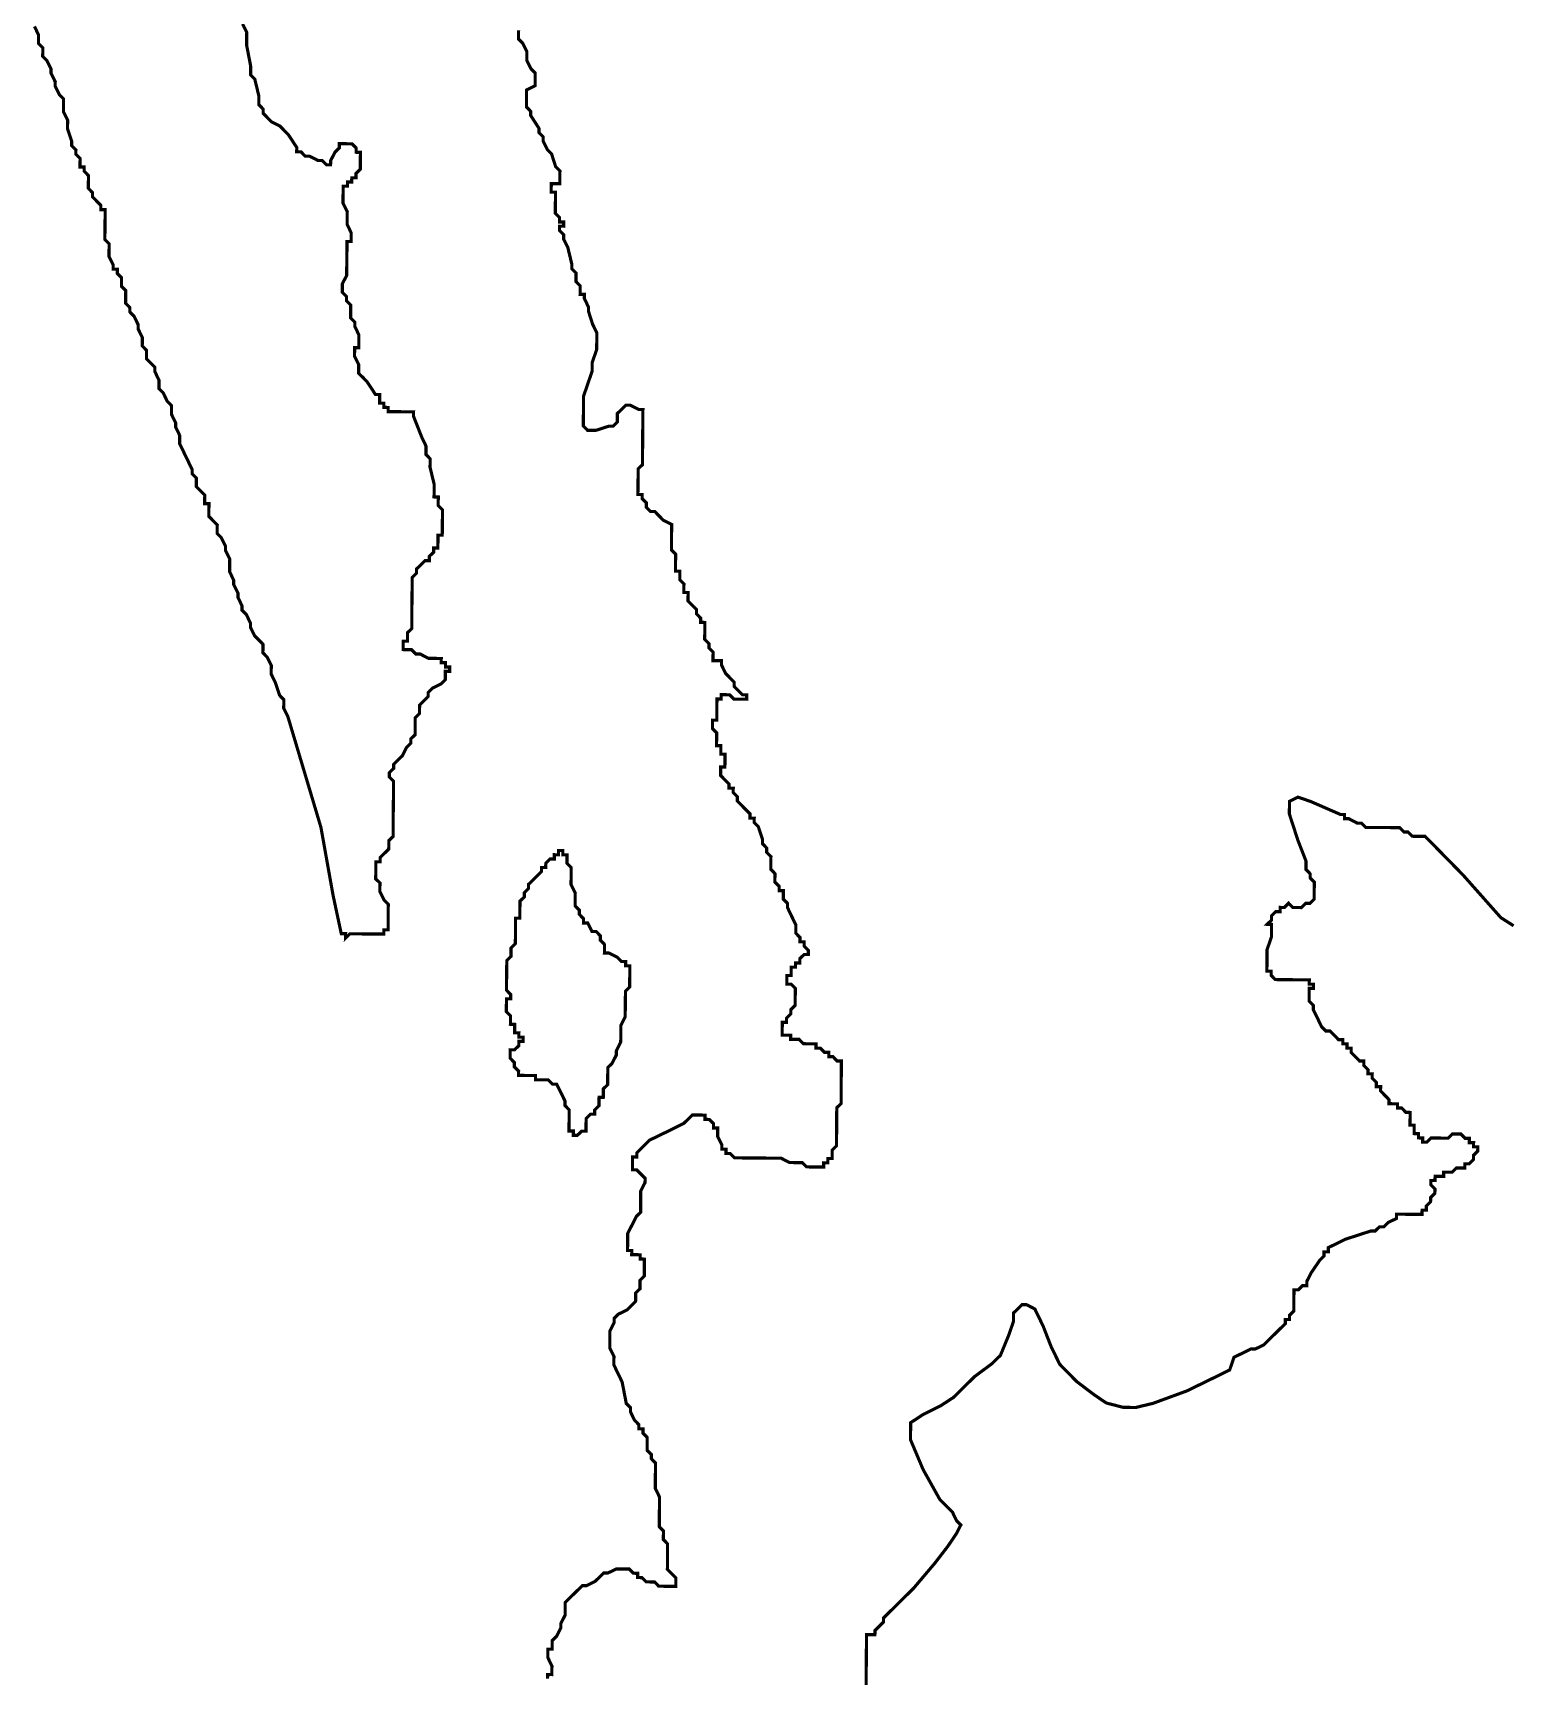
# Model space of a CAD drawing. Header units: metres. Extents: x 319816 to 366074, y 1739234 to 1838803.
# Drawn here: x 338083 to 339496, y 1770558 to 1772124 of the extents above; entities that cross this region are included whole.
import ezdxf

# ---------------------------------------------------------------- set-up
doc = ezdxf.new("R2010")
doc.units = ezdxf.units.M
doc.header["$MEASUREMENT"] = 0
doc.layers.add('HAZARDS LINE', color=1, linetype='Continuous')

msp = doc.modelspace()

# ---------------------------------------------------------------- linework, layer by layer
at = {"layer": 'HAZARDS LINE', "lineweight": 18, "const_width": 3}
for points in [[(338084.7, 1772130.3), (338088.6, 1772122.2), (338088.6, 1772114.1), (338092.6, 1772110), (338092.6, 1772105.9), (338092.5, 1772101.9), (338096.5, 1772097.8), (338100.5, 1772089.7), (338100.5, 1772085.6), (338104.5, 1772077.5), (338104.4, 1772073.4), (338108.4, 1772065.3), (338112.4, 1772061.2), (338112.4, 1772057.2), (338112.3, 1772049.1), (338116.3, 1772041), (338116.2, 1772032.9), (338120.2, 1772020.7), (338120.2, 1772016.6), (338124.2, 1772012.6), (338124.1, 1772008.5), (338128.2, 1772004.4), (338128.1, 1772000.4), (338128.1, 1771996.3), (338132.1, 1771996.3), (338132.1, 1771992.3), (338136.1, 1771988.2), (338136.1, 1771984.1), (338136, 1771976), (338140, 1771971.9), (338140, 1771967.9), (338144, 1771963.8), (338148, 1771959.7), (338148, 1771955.7), (338152, 1771955.7), (338152, 1771951.6), (338152, 1771947.6), (338151.9, 1771943.5), (338151.9, 1771939.5), (338151.9, 1771935.4), (338151.8, 1771931.4), (338151.8, 1771927.3), (338155.8, 1771923.2), (338155.8, 1771919.2), (338155.7, 1771911.1), (338159.7, 1771903), (338159.7, 1771898.9), (338163.7, 1771898.9), (338163.7, 1771894.8), (338167.7, 1771890.8), (338167.7, 1771886.7), (338167.6, 1771882.7), (338171.7, 1771878.6), (338171.6, 1771874.5), (338171.6, 1771866.4), (338175.6, 1771862.3), (338175.5, 1771858.3), (338179.5, 1771854.2), (338183.5, 1771846.1), (338183.5, 1771842), (338187.5, 1771833.9), (338187.4, 1771825.8), (338191.4, 1771821.7), (338191.4, 1771813.6), (338195.4, 1771809.6), (338199.4, 1771805.5), (338199.4, 1771801.4), (338203.3, 1771793.3), (338203.3, 1771785.2), (338207.3, 1771781.1), (338211.3, 1771773), (338215.3, 1771768.9), (338215.2, 1771760.8), (338219.2, 1771752.7), (338219.2, 1771748.6), (338223.1, 1771740.5), (338223.1, 1771732.4), (338227.1, 1771724.3), (338231, 1771716.2), (338235, 1771708), (338235, 1771704), (338239, 1771699.9), (338239, 1771695.8), (338238.9, 1771691.8), (338243, 1771687.7), (338247, 1771683.6), (338246.9, 1771679.6), (338246.9, 1771675.5), (338251, 1771675.5), (338250.9, 1771667.4), (338250.9, 1771663.4), (338254.9, 1771659.3), (338258.9, 1771655.2), (338258.8, 1771647.1), (338262.8, 1771643), (338266.8, 1771634.9), (338266.8, 1771630.8), (338270.8, 1771622.7), (338270.7, 1771614.6), (338270.7, 1771610.6), (338274.6, 1771602.4), (338274.6, 1771598.4), (338278.6, 1771590.3), (338278.6, 1771586.2), (338282.5, 1771578.1), (338282.5, 1771574), (338286.5, 1771570), (338290.5, 1771561.8), (338290.5, 1771557.8), (338294.4, 1771549.7), (338298.5, 1771545.6), (338302.5, 1771541.5), (338302.4, 1771533.4), (338306.4, 1771529.3), (338310.4, 1771521.2), (338310.3, 1771513.1), (338314.3, 1771505), (338318.3, 1771492.8), (338322.3, 1771488.7), (338322.3, 1771484.6), (338322.2, 1771480.6), (338326.2, 1771472.5), (338357.7, 1771367), (338369.3, 1771302.1), (338377.1, 1771265.6), (338381.2, 1771265.6), (338381.1, 1771261.5), (338385.2, 1771265.5), (338389.3, 1771265.5), (338393.3, 1771265.5), (338397.4, 1771265.4), (338401.4, 1771265.4), (338409.5, 1771265.3), (338413.6, 1771265.3), (338417.6, 1771265.3), (338417.6, 1771269.3), (338421.7, 1771269.3), (338421.7, 1771273.3), (338421.8, 1771277.4), (338421.8, 1771281.4), (338421.8, 1771285.5), (338421.9, 1771293.6), (338417.9, 1771297.6), (338413.9, 1771305.8), (338413.9, 1771309.8), (338414, 1771313.9), (338409.9, 1771317.9), (338410, 1771326), (338410, 1771330.1), (338410.1, 1771334.1), (338414.1, 1771334.1), (338414.2, 1771338.2), (338418.2, 1771342.2), (338422.3, 1771346.2), (338422.4, 1771350.2), (338422.4, 1771354.3), (338426.5, 1771358.3), (338426.5, 1771366.4), (338426.6, 1771370.4), (338426.6, 1771378.5), (338426.7, 1771386.6), (338426.8, 1771394.7), (338426.9, 1771410.9), (338422.9, 1771415), (338422.9, 1771419.1), (338427, 1771423.1), (338427, 1771427.1), (338435.2, 1771435.1), (338439.3, 1771443.2), (338443.4, 1771447.2), (338443.4, 1771451.3), (338447.5, 1771455.3), (338447.5, 1771459.3), (338447.6, 1771471.5), (338451.7, 1771475.5), (338451.7, 1771479.5), (338451.8, 1771483.6), (338455.9, 1771487.6), (338459.9, 1771491.6), (338460, 1771495.7), (338464, 1771499.7), (338472.2, 1771503.7), (338476.3, 1771507.7), (338476.3, 1771511.7), (338476.3, 1771515.8), (338480.4, 1771515.7), (338480.4, 1771519.8), (338476.4, 1771519.8), (338476.4, 1771523.9), (338472.3, 1771523.9), (338472.4, 1771528), (338468.3, 1771528), (338460.2, 1771528.1), (338452.2, 1771532.2), (338448.1, 1771532.2), (338444.1, 1771536.3), (338440.1, 1771536.3), (338436, 1771536.4), (338436, 1771540.4), (338436.1, 1771544.4), (338440.1, 1771544.4), (338440.2, 1771548.5), (338440.2, 1771552.5), (338444.3, 1771556.5), (338444.3, 1771560.6), (338444.3, 1771564.6), (338444.4, 1771568.7), (338444.4, 1771576.8), (338444.5, 1771584.9), (338444.5, 1771588.9), (338444.6, 1771593), (338444.6, 1771597), (338444.6, 1771601.1), (338444.7, 1771605.1), (338448.7, 1771609.1), (338448.8, 1771613.2), (338452.9, 1771617.2), (338456.9, 1771621.2), (338461, 1771621.2), (338461, 1771625.2), (338465.1, 1771629.2), (338465.1, 1771633.3), (338469.2, 1771633.2), (338469.2, 1771637.3), (338469.3, 1771641.3), (338469.3, 1771645.4), (338473.3, 1771645.4), (338473.4, 1771649.4), (338473.4, 1771657.5), (338473.5, 1771661.5), (338473.5, 1771665.6), (338473.5, 1771669.6), (338469.5, 1771673.7), (338469.5, 1771677.8), (338469.6, 1771681.8), (338465.5, 1771681.9), (338465.6, 1771685.9), (338465.6, 1771694), (338461.7, 1771710.2), (338461.8, 1771718.3), (338457.8, 1771722.4), (338457.8, 1771730.5), (338453.9, 1771738.6), (338445.9, 1771758.9), (338446, 1771763), (338441.9, 1771763), (338437.9, 1771763), (338433.8, 1771763.1), (338429.8, 1771763.1), (338425.7, 1771763.1), (338421.7, 1771763.2), (338421.7, 1771767.2), (338417.7, 1771767.3), (338417.7, 1771771.3), (338413.6, 1771771.3), (338413.7, 1771779.4), (338409.7, 1771779.5), (338401.7, 1771791.7), (338397.7, 1771795.8), (338393.6, 1771799.8), (338393.7, 1771803.9), (338393.7, 1771807.9), (338389.7, 1771816.1), (338389.8, 1771820.1), (338389.8, 1771824.2), (338393.8, 1771824.1), (338393.9, 1771828.2), (338393.9, 1771832.2), (338393.9, 1771836.3), (338390, 1771844.4), (338390, 1771848.5), (338386, 1771852.5), (338386, 1771856.6), (338386, 1771860.6), (338386.1, 1771864.7), (338382.1, 1771868.8), (338382.1, 1771872.8), (338378.1, 1771876.9), (338378.1, 1771880.9), (338378.1, 1771885), (338382.3, 1771893.1), (338382.3, 1771897.1), (338382.3, 1771901.1), (338382.4, 1771905.2), (338382.4, 1771909.2), (338382.5, 1771917.3), (338382.5, 1771921.4), (338382.5, 1771925.4), (338386.6, 1771925.4), (338386.6, 1771929.5), (338386.6, 1771933.5), (338382.7, 1771941.6), (338382.7, 1771945.7), (338382.8, 1771953.8), (338378.8, 1771961.9), (338378.8, 1771970), (338378.9, 1771974), (338378.9, 1771978.1), (338382.9, 1771978.1), (338383, 1771982.1), (338387, 1771982.1), (338387.1, 1771986.1), (338391.1, 1771986.1), (338391.1, 1771990.1), (338395.2, 1771994.2), (338395.3, 1771998.2), (338395.3, 1772002.3), (338395.3, 1772006.3), (338395.4, 1772010.3), (338391.3, 1772010.4), (338391.3, 1772014.4), (338387.3, 1772018.5), (338383.3, 1772018.5), (338379.2, 1772018.6), (338375.2, 1772018.6), (338375.2, 1772014.6), (338371.1, 1772010.5), (338367, 1772002.5), (338366.9, 1771998.4), (338362.9, 1771998.5), (338358.9, 1772002.5), (338354.8, 1772002.6), (338346.8, 1772006.7), (338342.7, 1772006.7), (338338.7, 1772010.8), (338334.6, 1772010.8), (338334.7, 1772014.9), (338326.7, 1772027.1), (338322.7, 1772031.2), (338318.7, 1772035.3), (338310.6, 1772039.4), (338306.6, 1772043.5), (338302.6, 1772047.5), (338302.6, 1772051.6), (338298.6, 1772055.7), (338298.6, 1772063.8), (338294.7, 1772080), (338290.7, 1772084.1), (338290.7, 1772088.1), (338290.8, 1772092.2), (338286.9, 1772112.4), (338286.9, 1772116.5), (338287, 1772124.6), (338283, 1772132.7)], [(338546.1, 1772126.5), (338546, 1772118.4), (338550, 1772114.3), (338554, 1772106.2), (338554, 1772102.2), (338553.9, 1772098.1), (338557.9, 1772090), (338561.9, 1772085.9), (338561.9, 1772081.9), (338561.9, 1772077.8), (338561.8, 1772073.8), (338553.7, 1772069.8), (338553.7, 1772065.7), (338553.6, 1772061.7), (338553.6, 1772057.6), (338553.6, 1772053.6), (338557.6, 1772049.5), (338557.6, 1772045.5), (338565.5, 1772033.2), (338565.5, 1772029.2), (338569.5, 1772025.1), (338569.5, 1772021.1), (338573.5, 1772012.9), (338577.5, 1772008.9), (338581.4, 1771996.7), (338585.5, 1771992.6), (338585.4, 1771984.5), (338585.4, 1771980.5), (338581.3, 1771980.5), (338577.3, 1771980.5), (338577.2, 1771976.5), (338577.2, 1771972.4), (338581.2, 1771972.4), (338581.2, 1771968.3), (338581.2, 1771964.3), (338581.1, 1771960.3), (338581.1, 1771956.2), (338581.1, 1771952.2), (338585.1, 1771948.1), (338585.1, 1771944), (338589.1, 1771944), (338589.1, 1771939.9), (338585, 1771940), (338585, 1771935.9), (338589, 1771931.8), (338589, 1771927.8), (338593, 1771919.7), (338596.9, 1771903.4), (338596.8, 1771899.4), (338600.9, 1771895.3), (338600.8, 1771891.3), (338600.8, 1771887.2), (338604.8, 1771883.1), (338604.7, 1771875), (338608.8, 1771875), (338608.8, 1771871), (338612.7, 1771862.8), (338612.7, 1771858.8), (338616.6, 1771846.6), (338620.6, 1771838.5), (338620.6, 1771834.4), (338620.6, 1771830.4), (338620.5, 1771822.3), (338616.3, 1771810.2), (338616.3, 1771806.1), (338616.3, 1771802.1), (338608, 1771777.9), (338608, 1771773.8), (338607.9, 1771769.8), (338607.9, 1771761.7), (338607.8, 1771757.6), (338607.8, 1771753.6), (338607.8, 1771749.5), (338611.8, 1771745.4), (338615.8, 1771745.4), (338619.9, 1771745.4), (338632, 1771749.3), (338636.1, 1771749.3), (338640.2, 1771753.3), (338640.2, 1771757.3), (338640.2, 1771761.4), (338644.3, 1771765.4), (338648.4, 1771769.4), (338652.4, 1771769.4), (338660.5, 1771765.3), (338664.6, 1771765.2), (338664.5, 1771757.1), (338664.5, 1771753.1), (338664.4, 1771745), (338664.3, 1771728.8), (338664.2, 1771724.8), (338664.2, 1771720.7), (338664.2, 1771716.7), (338664.1, 1771712.6), (338660, 1771708.6), (338660, 1771704.6), (338660, 1771700.5), (338659.9, 1771696.5), (338659.9, 1771692.4), (338659.8, 1771684.3), (338663.9, 1771684.3), (338663.9, 1771680.2), (338667.9, 1771676.2), (338667.8, 1771672.1), (338671.9, 1771668), (338675.9, 1771668), (338683.9, 1771659.8), (338692, 1771655.7), (338692, 1771651.7), (338691.9, 1771647.6), (338691.9, 1771643.6), (338691.9, 1771639.5), (338691.8, 1771631.4), (338695.8, 1771627.3), (338695.7, 1771619.2), (338695.7, 1771611.2), (338699.7, 1771611.1), (338699.7, 1771603), (338703.7, 1771598.9), (338703.6, 1771594.9), (338703.6, 1771590.8), (338707.7, 1771590.8), (338707.6, 1771586.8), (338707.6, 1771582.7), (338711.6, 1771578.6), (338715.6, 1771574.6), (338715.6, 1771570.5), (338719.6, 1771566.4), (338719.6, 1771562.4), (338723.6, 1771562.3), (338723.6, 1771558.3), (338723.6, 1771554.2), (338723.5, 1771550.2), (338723.5, 1771546.1), (338727.5, 1771542.1), (338727.5, 1771538), (338731.5, 1771533.9), (338731.4, 1771529.9), (338731.4, 1771525.8), (338735.5, 1771525.8), (338739.5, 1771525.8), (338739.5, 1771521.7), (338743.5, 1771513.6), (338751.5, 1771505.4), (338751.5, 1771501.4), (338755.5, 1771497.3), (338759.5, 1771493.2), (338763.5, 1771493.2), (338763.5, 1771489.1), (338759.5, 1771489.2), (338755.4, 1771489.2), (338751.4, 1771489.2), (338747.3, 1771493.3), (338743.3, 1771493.4), (338739.2, 1771493.4), (338739.2, 1771489.3), (338735.2, 1771489.4), (338735.1, 1771485.3), (338735.1, 1771481.3), (338735.1, 1771477.2), (338735, 1771469.1), (338731, 1771469.2), (338730.9, 1771465.1), (338730.9, 1771461.1), (338734.9, 1771457), (338734.9, 1771452.9), (338734.8, 1771448.9), (338734.8, 1771444.8), (338738.8, 1771444.8), (338738.8, 1771440.8), (338738.8, 1771436.7), (338742.8, 1771436.7), (338742.8, 1771432.6), (338742.8, 1771428.6), (338742.7, 1771424.5), (338738.7, 1771424.6), (338738.7, 1771420.5), (338738.6, 1771416.5), (338742.6, 1771412.4), (338746.6, 1771408.3), (338746.6, 1771404.3), (338750.7, 1771404.2), (338750.6, 1771400.2), (338754.6, 1771396.1), (338754.6, 1771392.1), (338762.6, 1771383.9), (338766.7, 1771379.8), (338766.6, 1771375.8), (338770.7, 1771375.7), (338770.6, 1771371.7), (338774.6, 1771367.6), (338778.6, 1771355.4), (338778.6, 1771351.4), (338782.6, 1771347.3), (338782.5, 1771343.2), (338786.6, 1771339.2), (338786.5, 1771335.1), (338786.5, 1771331.1), (338786.5, 1771327), (338790.5, 1771322.9), (338790.4, 1771318.9), (338790.4, 1771314.8), (338794.4, 1771310.8), (338794.4, 1771306.7), (338798.4, 1771306.7), (338798.4, 1771302.6), (338798.4, 1771298.6), (338802.4, 1771294.5), (338802.4, 1771290.5), (338806.3, 1771282.3), (338810.3, 1771274.2), (338810.3, 1771270.1), (338810.3, 1771266.1), (338814.3, 1771262), (338814.2, 1771258), (338818.3, 1771257.9), (338818.2, 1771253.9), (338822.3, 1771249.8), (338822.2, 1771245.8), (338818.2, 1771245.8), (338814.1, 1771241.8), (338814.1, 1771237.7), (338810, 1771237.8), (338810, 1771233.7), (338805.9, 1771233.7), (338805.9, 1771229.7), (338805.9, 1771225.7), (338801.8, 1771225.7), (338801.8, 1771221.6), (338801.8, 1771217.6), (338805.8, 1771217.6), (338809.8, 1771213.5), (338809.8, 1771209.4), (338809.7, 1771197.3), (338805.6, 1771193.3), (338805.6, 1771189.2), (338801.5, 1771185.2), (338801.5, 1771181.2), (338797.4, 1771181.2), (338797.4, 1771177.1), (338797.3, 1771173.1), (338797.3, 1771169), (338801.4, 1771169), (338805.4, 1771169), (338805.4, 1771164.9), (338809.4, 1771164.9), (338813.5, 1771164.9), (338817.5, 1771160.8), (338821.5, 1771160.7), (338825.6, 1771160.7), (338829.6, 1771160.7), (338829.6, 1771156.6), (338833.6, 1771156.6), (338837.7, 1771152.5), (338841.7, 1771152.5), (338841.7, 1771148.4), (338845.7, 1771148.4), (338849.7, 1771144.3), (338853.8, 1771144.3), (338853.7, 1771140.2), (338853.7, 1771136.2), (338853.7, 1771132.1), (338853.6, 1771128.1), (338853.6, 1771124.1), (338853.6, 1771120), (338853.6, 1771116), (338853.5, 1771111.9), (338853.5, 1771107.9), (338853.5, 1771103.8), (338849.4, 1771099.8), (338849.3, 1771095.7), (338849.3, 1771091.7), (338849.2, 1771083.6), (338849.2, 1771079.6), (338849.2, 1771075.5), (338849.1, 1771071.5), (338849.1, 1771067.4), (338849.1, 1771063.4), (338845, 1771059.3), (338845, 1771055.3), (338844.9, 1771051.3), (338840.9, 1771051.3), (338840.8, 1771047.2), (338836.8, 1771047.3), (338836.8, 1771043.2), (338832.7, 1771043.3), (338828.7, 1771043.3), (338824.6, 1771043.3), (338820.6, 1771043.4), (338816.6, 1771047.4), (338804.4, 1771047.5), (338796.4, 1771051.6), (338788.3, 1771051.7), (338780.2, 1771051.8), (338772.1, 1771051.8), (338759.9, 1771051.9), (338755.9, 1771052), (338751.8, 1771052), (338747.8, 1771056.1), (338743.8, 1771056.1), (338743.8, 1771060.2), (338739.8, 1771060.2), (338739.8, 1771064.3), (338735.8, 1771072.4), (338735.8, 1771076.4), (338735.9, 1771080.5), (338731.8, 1771080.5), (338731.9, 1771084.6), (338727.8, 1771088.6), (338723.8, 1771088.7), (338723.8, 1771092.7), (338719.8, 1771092.8), (338715.7, 1771092.8), (338711.7, 1771092.8), (338707.6, 1771088.8), (338703.5, 1771084.8), (338695.4, 1771080.8), (338687.3, 1771076.8), (338679.1, 1771072.8), (338671, 1771068.9), (338666.9, 1771064.8), (338662.9, 1771060.8), (338658.8, 1771056.8), (338658.7, 1771052.8), (338654.7, 1771052.8), (338654.7, 1771048.8), (338654.6, 1771044.7), (338654.6, 1771040.7), (338658.6, 1771040.6), (338662.7, 1771036.5), (338666.7, 1771032.5), (338666.6, 1771028.4), (338662.5, 1771020.4), (338662.5, 1771016.3), (338662.5, 1771012.3), (338662.4, 1771004.2), (338662.4, 1771000.1), (338658.3, 1770996.1), (338654.2, 1770988), (338650.1, 1770980), (338650, 1770975.9), (338650, 1770971.9), (338650, 1770967.8), (338649.9, 1770963.8), (338654, 1770963.7), (338653.9, 1770959.7), (338658, 1770959.7), (338662, 1770959.6), (338662, 1770955.6), (338666, 1770955.5), (338666, 1770951.5), (338666, 1770947.5), (338665.9, 1770943.4), (338665.9, 1770939.4), (338661.8, 1770935.3), (338661.8, 1770927.2), (338657.7, 1770923.2), (338657.7, 1770919.2), (338657.6, 1770915.1), (338653.5, 1770911.1), (338649.5, 1770907.1), (338641.3, 1770903.1), (338637.2, 1770899.1), (338637.2, 1770895.1), (338633.1, 1770887), (338633.1, 1770882.9), (338633, 1770878.9), (338633, 1770870.8), (338637, 1770862.7), (338636.9, 1770858.6), (338636.9, 1770854.6), (338644.8, 1770838.3), (338648.7, 1770818), (338652.7, 1770814), (338652.7, 1770809.9), (338656.7, 1770801.8), (338660.7, 1770797.7), (338660.7, 1770793.7), (338664.7, 1770793.6), (338664.7, 1770789.6), (338668.7, 1770785.5), (338668.7, 1770781.4), (338668.6, 1770777.4), (338668.6, 1770773.3), (338672.6, 1770769.3), (338672.6, 1770765.2), (338676.6, 1770761.1), (338676.6, 1770757.1), (338676.5, 1770753), (338676.4, 1770740.9), (338676.4, 1770736.9), (338680.4, 1770728.7), (338680.3, 1770716.6), (338680.3, 1770712.5), (338680.2, 1770704.4), (338680.2, 1770700.4), (338684.2, 1770696.3), (338684.1, 1770692.3), (338684.1, 1770688.2), (338688.1, 1770684.1), (338688.1, 1770680.1), (338688, 1770672), (338688, 1770667.9), (338688, 1770663.9), (338687.9, 1770659.8), (338691.9, 1770655.8), (338695.9, 1770651.7), (338695.9, 1770647.6), (338695.9, 1770643.6), (338691.8, 1770643.6), (338687.8, 1770643.6), (338683.7, 1770643.7), (338679.7, 1770643.7), (338675.7, 1770647.8), (338671.6, 1770647.8), (338667.6, 1770647.9), (338663.6, 1770651.9), (338659.5, 1770652), (338659.6, 1770656), (338655.5, 1770656.1), (338651.5, 1770660.1), (338647.4, 1770660.2), (338643.4, 1770660.2), (338639.3, 1770660.2), (338631.2, 1770656.3), (338627.2, 1770656.3), (338623.1, 1770652.3), (338619, 1770648.3), (338610.9, 1770644.3), (338606.8, 1770644.3), (338602.8, 1770640.3), (338598.7, 1770636.3), (338594.6, 1770632.3), (338590.5, 1770628.2), (338590.5, 1770624.2), (338590.4, 1770620.1), (338590.4, 1770616.1), (338586.3, 1770608), (338586.3, 1770604), (338582.2, 1770595.9), (338578.1, 1770591.9), (338578, 1770583.8), (338574, 1770583.8), (338573.9, 1770579.8), (338573.9, 1770575.8), (338577.9, 1770567.6), (338577.8, 1770563.6), (338577.8, 1770559.5), (338573.8, 1770559.6), (338573.7, 1770555.5)], [(338877.3, 1770549), (338877.7, 1770597.6), (338885.7, 1770597.5), (338885.8, 1770601.5), (338893.9, 1770609.6), (338894, 1770613.6), (338922.5, 1770641.7), (338943, 1770665.9), (338955.3, 1770681.9), (338963.4, 1770694), (338967.6, 1770702.1), (338963.5, 1770706.2), (338959.6, 1770714.3), (338947.5, 1770726.5), (338931.6, 1770755), (338919.6, 1770783.4), (338919.8, 1770799.6), (338932, 1770807.6), (338948.2, 1770815.6), (338960.5, 1770823.6), (338968.6, 1770831.6), (338980.9, 1770843.7), (338997.1, 1770855.7), (339005.3, 1770863.7), (339013.6, 1770883.9), (339017.7, 1770896), (339017.8, 1770904.1), (339025.9, 1770912.1), (339030, 1770912.1), (339038.1, 1770908), (339046, 1770891.7), (339053.9, 1770871.4), (339061.9, 1770855.2), (339078, 1770838.8), (339094.1, 1770826.6), (339106.1, 1770818.4), (339122.3, 1770814.2), (339134.4, 1770814.1), (339150.7, 1770818), (339183.1, 1770829.9), (339207.5, 1770841.8), (339223.8, 1770849.8), (339227.9, 1770861.9), (339244.2, 1770869.9), (339248.2, 1770869.8), (339256.4, 1770873.8), (339260.4, 1770877.8), (339272.7, 1770889.9), (339276.8, 1770893.9), (339276.8, 1770897.9), (339280.8, 1770897.9), (339280.9, 1770902), (339284.9, 1770906), (339285.1, 1770926.2), (339289.2, 1770926.2), (339293.2, 1770930.2), (339297.3, 1770930.2), (339297.3, 1770934.2), (339301.4, 1770942.3), (339309.6, 1770954.3), (339313.7, 1770958.4), (339313.7, 1770962.4), (339317.8, 1770962.4), (339317.8, 1770966.4), (339334.1, 1770974.4), (339358.4, 1770982.3), (339362.5, 1770982.3), (339366.6, 1770986.3), (339370.6, 1770986.2), (339374.7, 1770990.3), (339382.8, 1770994.2), (339382.8, 1770998.3), (339407.1, 1770998.1), (339407.2, 1771002.1), (339411.2, 1771002.1), (339411.2, 1771006.1), (339415.3, 1771010.2), (339415.4, 1771014.2), (339419.4, 1771018.2), (339419.5, 1771022.3), (339415.5, 1771026.4), (339415.5, 1771030.4), (339419.5, 1771030.4), (339419.6, 1771034.4), (339427.7, 1771034.4), (339427.7, 1771038.4), (339435.8, 1771038.3), (339439.9, 1771042.3), (339448, 1771042.3), (339448, 1771046.3), (339452.1, 1771046.3), (339456.1, 1771050.3), (339456.2, 1771054.4), (339460.2, 1771058.4), (339460.3, 1771062.4), (339456.2, 1771062.5), (339456.3, 1771066.5), (339452.2, 1771066.5), (339452.3, 1771070.6), (339448.2, 1771070.6), (339444.2, 1771074.7), (339436.1, 1771074.8), (339432, 1771070.8), (339415.8, 1771070.9), (339411.7, 1771066.9), (339407.7, 1771066.9), (339407.7, 1771070.9), (339403.7, 1771071), (339403.7, 1771075), (339399.7, 1771075.1), (339399.7, 1771083.2), (339395.7, 1771083.2), (339395.8, 1771095.3), (339391.7, 1771095.4), (339387.7, 1771099.5), (339383.7, 1771099.5), (339383.7, 1771103.5), (339375.6, 1771103.6), (339375.6, 1771107.6), (339371.6, 1771111.7), (339367.6, 1771115.8), (339367.7, 1771119.9), (339363.6, 1771119.9), (339363.6, 1771123.9), (339359.6, 1771128), (339359.7, 1771132.1), (339355.6, 1771132.1), (339355.6, 1771136.1), (339351.6, 1771140.2), (339351.7, 1771144.3), (339347.6, 1771144.3), (339343.6, 1771148.4), (339339.6, 1771152.5), (339339.6, 1771156.5), (339335.6, 1771156.6), (339335.6, 1771160.6), (339331.6, 1771160.6), (339331.6, 1771164.7), (339327.5, 1771164.7), (339323.5, 1771168.8), (339319.5, 1771172.9), (339315.5, 1771172.9), (339311.4, 1771177), (339307.5, 1771185.1), (339303.5, 1771193.3), (339303.5, 1771197.3), (339299.5, 1771201.4), (339299.6, 1771213.5), (339303.6, 1771213.5), (339303.7, 1771217.5), (339299.6, 1771217.6), (339299.7, 1771221.6), (339267.3, 1771221.9), (339263.3, 1771226), (339263.3, 1771230), (339259.3, 1771230), (339259.4, 1771250.3), (339263.6, 1771262.4), (339263.7, 1771274.5), (339259.6, 1771274.6), (339263.7, 1771278.6), (339263.7, 1771282.6), (339267.8, 1771286.7), (339271.9, 1771286.6), (339271.9, 1771290.7), (339275.9, 1771290.6), (339280, 1771294.7), (339284, 1771290.6), (339292.1, 1771290.5), (339296.2, 1771294.5), (339300.3, 1771294.5), (339304.3, 1771298.5), (339304.5, 1771314.7), (339300.5, 1771318.8), (339300.5, 1771322.8), (339296.5, 1771326.9), (339296.5, 1771335), (339288.6, 1771355.3), (339284.7, 1771367.5), (339280.7, 1771379.7), (339280.8, 1771391.8), (339288.9, 1771395.8), (339301.1, 1771391.6), (339329.3, 1771379.3), (339333.3, 1771379.2), (339333.3, 1771375.2), (339337.4, 1771375.2), (339345.4, 1771371), (339349.5, 1771371), (339353.5, 1771366.9), (339385.9, 1771366.7), (339389.9, 1771362.6), (339393.9, 1771362.5), (339397.9, 1771358.5), (339410.1, 1771358.4), (339446.2, 1771321.6), (339482.3, 1771280.9), (339494.4, 1771273.2)]]:
    msp.add_lwpolyline(points, dxfattribs=at)
msp.add_lwpolyline([(338588.3, 1771344.8), (338584.2, 1771344.9), (338584.2, 1771340.8), (338580.1, 1771340.9), (338580.1, 1771336.8), (338576.1, 1771336.8), (338572, 1771332.8), (338571.9, 1771328.8), (338567.9, 1771328.8), (338567.9, 1771324.8), (338563.8, 1771320.7), (338559.7, 1771316.7), (338555.6, 1771312.7), (338555.6, 1771308.7), (338551.5, 1771304.6), (338551.5, 1771300.6), (338547.4, 1771296.6), (338547.4, 1771292.5), (338547.3, 1771288.5), (338547.3, 1771284.4), (338547.3, 1771280.4), (338543.2, 1771280.4), (338543.2, 1771276.4), (338543.1, 1771272.3), (338543.1, 1771268.3), (338543.1, 1771264.2), (338543, 1771256.1), (338538.9, 1771252.1), (338538.9, 1771248.1), (338538.9, 1771244), (338534.8, 1771240), (338534.8, 1771236), (338534.7, 1771231.9), (338534.7, 1771227.9), (338534.7, 1771223.8), (338534.6, 1771219.8), (338534.6, 1771211.7), (338538.6, 1771207.6), (338538.5, 1771203.5), (338534.5, 1771203.6), (338534.5, 1771199.5), (338534.4, 1771195.5), (338534.4, 1771191.4), (338538.4, 1771187.4), (338538.4, 1771183.3), (338538.3, 1771179.3), (338542.4, 1771179.2), (338542.4, 1771175.2), (338542.3, 1771171.1), (338546.4, 1771171.1), (338546.3, 1771167), (338550.4, 1771167), (338550.4, 1771163), (338546.3, 1771163), (338546.3, 1771158.9), (338542.2, 1771154.9), (338538.1, 1771155), (338538.1, 1771150.9), (338538.1, 1771146.9), (338542.1, 1771142.8), (338542.1, 1771138.7), (338546.1, 1771134.7), (338546, 1771130.6), (338550.1, 1771130.6), (338554.1, 1771130.5), (338558.2, 1771130.5), (338562.2, 1771130.5), (338562.2, 1771126.4), (338566.2, 1771126.4), (338574.3, 1771126.3), (338578.4, 1771122.3), (338582.4, 1771122.2), (338586.4, 1771114.1), (338590.4, 1771106), (338590.3, 1771101.9), (338594.3, 1771097.8), (338594.3, 1771093.8), (338594.3, 1771089.7), (338594.2, 1771085.7), (338594.2, 1771081.6), (338594.2, 1771077.6), (338598.2, 1771077.6), (338598.2, 1771073.5), (338602.2, 1771073.5), (338606.3, 1771077.5), (338610.4, 1771077.5), (338610.4, 1771081.5), (338610.4, 1771085.6), (338610.5, 1771089.6), (338614.5, 1771093.6), (338618.6, 1771093.6), (338618.6, 1771097.6), (338622.7, 1771101.6), (338622.7, 1771105.7), (338622.8, 1771109.7), (338626.8, 1771109.7), (338626.9, 1771113.8), (338626.9, 1771117.8), (338631, 1771121.8), (338631, 1771125.9), (338631, 1771129.9), (338631.1, 1771134), (338631.1, 1771138), (338635.2, 1771142), (338639.3, 1771150.1), (338639.3, 1771154.1), (338643.4, 1771162.2), (338643.5, 1771166.3), (338643.5, 1771170.3), (338643.5, 1771174.3), (338643.6, 1771178.4), (338647.7, 1771186.5), (338647.9, 1771206.7), (338647.9, 1771210.7), (338652, 1771214.8), (338652, 1771218.8), (338652, 1771222.9), (338652.1, 1771226.9), (338652.1, 1771231), (338652.1, 1771235), (338648.1, 1771235), (338648.1, 1771239.1), (338644.1, 1771239.1), (338640.1, 1771243.2), (338632, 1771247.3), (338627.9, 1771247.3), (338628, 1771251.4), (338628, 1771255.4), (338624, 1771259.5), (338624, 1771263.6), (338620, 1771267.7), (338616, 1771267.7), (338612, 1771275.8), (338607.9, 1771275.8), (338608, 1771279.9), (338604, 1771284), (338604, 1771288), (338600, 1771292.1), (338600, 1771296.2), (338600, 1771300.2), (338600.1, 1771304.3), (338596.1, 1771312.4), (338596.1, 1771316.4), (338596.2, 1771320.5), (338596.2, 1771324.5), (338596.2, 1771328.6), (338592.2, 1771332.7), (338592.2, 1771336.7), (338592.3, 1771340.8), (338588.2, 1771340.8)], close=True, dxfattribs=at)

doc.saveas('drawing.dxf')
